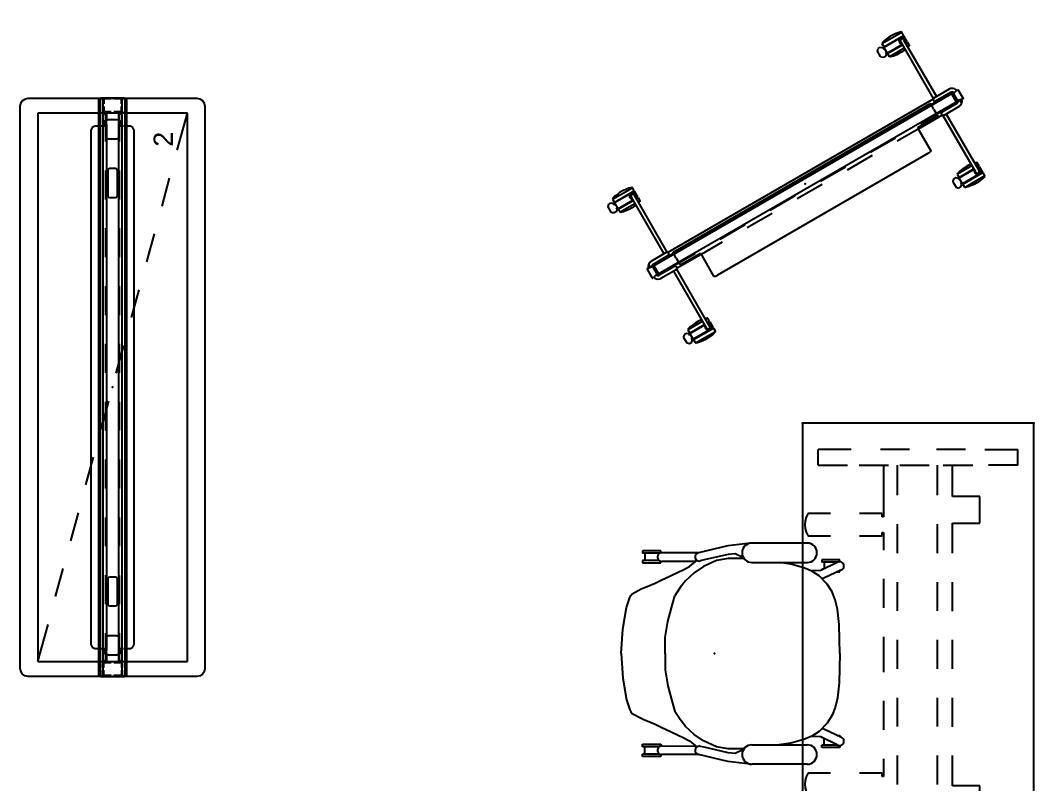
# Model space of a CAD drawing. Header units: inches. Extents: x 0 to 1034, y 3 to 471.
# Drawn here: x 211.4 to 316.6, y 80.9 to 160.2 of the extents above; entities that cross this region are included whole.
import ezdxf

# ---------------------------------------------------------------- set-up
doc = ezdxf.new("R2010")
doc.units = ezdxf.units.IN
doc.header["$MEASUREMENT"] = 0
for name, color, linetype in [('PHWALL', 7, 'Continuous'), ('SEAT', 5, 'Continuous'), ('STORAGE', 4, 'Continuous'), ('TABLE', 6, 'Continuous'), ('TERRITORY', 5, 'Continuous'), ('TILE', 3, 'Continuous')]:
    doc.layers.add(name, color=color, linetype=linetype)
doc.styles.get("Standard").update_dxf_attribs({"font": 'arial.ttf'})

# ---------------------------------------------------------------- blocks, each defined once
blk = doc.blocks.new('udt5as_2448lt_0p')
at = {"layer": 'TABLE'}
for p, q in [((4.37, -1.63), (2.72, -1.63)), ((2.72, -5.06), (2.72, -1.63)), ((4.37, -1.63), (4.37, -4.68)), ((43.62, -1.65), (45.28, -1.65)), ((43.62, -4.69), (43.62, -1.65)), ((45.28, -1.65), (45.28, -5.07)), ((10.38, -5.6), (7.6, -5.6)), ((7.6, -5.6), (7.6, -8.41)), ((10.38, -8.41), (10.38, -5.6)), ((40.42, -5.59), (37.62, -5.59)), ((37.62, -5.59), (37.62, -8.41)), ((40.42, -8.41), (40.42, -5.59)), ((2.72, -7.07), (2.72, -10.07)), ((4.37, -9.38), (4.37, -6.33)), ((43.62, -6.32), (43.62, -9.36)), ((45.28, -10.06), (45.28, -7.06)), ((7.6, -8.41), (4.38, -8.41)), ((13.5, -8.41), (10.38, -8.41)), ((19.5, -8.41), (16.5, -8.41)), ((25.5, -8.41), (22.5, -8.41)), ((31.5, -8.41), (28.5, -8.41)), ((37.62, -8.41), (34.5, -8.41)), ((43.6, -8.41), (40.42, -8.41)), ((7.49, -9.97), (4.37, -9.97, 0)), ((13.49, -9.97), (10.49, -9.97)), ((19.49, -9.97), (16.49, -9.97)), ((25.49, -9.97), (22.49, -9.97)), ((31.49, -9.97), (28.49, -9.97)), ((37.49, -9.97), (34.49, -9.97)), ((43.6, -9.97), (40.49, -9.97)), ((4.37, -13.9), (4.37, -10.85)), ((43.62, -10.84), (43.62, -13.88)), ((2.72, -12.89), (2.72, -15.89)), ((45.28, -15.88), (45.28, -12.88)), ((7.49, -14.15), (4.37, -14.15, 0)), ((13.49, -14.15), (10.49, -14.15)), ((19.49, -14.15), (16.49, -14.15)), ((25.49, -14.15), (22.49, -14.15)), ((31.49, -14.15), (28.49, -14.15)), ((37.49, -14.15), (34.49, -14.15)), ((43.62, -14.15), (40.49, -14.15)), ((4.37, -18.11), (4.37, -15.06)), ((4.37, -15.6), (9.72, -15.6)), ((9.39, -15.73), (9.38, -15.75)), ((9.38, -15.75), (9.38, -18.07)), ((9.41, -15.72), (9.39, -15.73)), ((9.72, -15.72), (9.41, -15.72)), ((9.72, -15.6), (9.72, -15.72)), ((11.34, -15.72), (11.34, -15.59)), ((11.34, -15.59), (13.17, -15.59)), ((11.62, -15.72), (11.34, -15.72)), ((11.65, -15.72), (11.62, -15.72)), ((11.67, -15.73), (11.65, -15.72)), ((11.68, -15.75), (11.67, -15.73)), ((11.68, -18.07), (11.68, -15.75)), ((16.17, -15.59), (19.17, -15.59)), ((22.17, -15.59), (24, -15.59)), ((24, -15.59), (25.83, -15.59)), ((28.83, -15.59), (31.83, -15.59)), ((34.83, -15.59), (36.66, -15.59)), ((36.33, -15.73), (36.32, -15.75)), ((36.32, -15.75), (36.32, -18.07)), ((36.35, -15.72), (36.33, -15.73)), ((36.66, -15.72), (36.35, -15.72)), ((36.66, -15.59), (36.66, -15.72)), ((38.28, -15.72), (38.28, -15.59)), ((38.28, -15.59), (43.62, -15.59)), ((38.59, -15.72), (38.28, -15.72)), ((38.61, -15.73), (38.59, -15.72)), ((38.62, -15.75), (38.61, -15.73)), ((38.62, -18.07), (38.62, -15.75)), ((43.62, -15.05), (43.62, -18.09)), ((45.28, -22.35), (45.28, -18.93)), ((2.72, -18.94), (2.72, -22.37)), ((4.37, -22.37), (4.37, -19.32)), ((43.62, -19.31), (43.62, -22.35)), ((9.38, -21.07), (9.38, -23.4)), ((11.68, -23.4), (11.68, -21.07)), ((36.32, -21.07), (36.32, -23.4)), ((38.62, -23.4), (38.62, -21.07)), ((4.37, -22.37), (2.72, -22.37)), ((43.62, -22.35), (45.28, -22.35)), ((9.38, -23.4), (9.39, -23.43)), ((9.39, -23.43), (9.41, -23.45)), ((9.41, -23.45), (9.76, -23.61)), ((9.76, -23.61), (10.14, -23.71)), ((10.14, -23.71), (10.53, -23.74)), ((10.53, -23.74), (10.92, -23.71)), ((10.92, -23.71), (11.3, -23.61)), ((11.3, -23.61), (11.65, -23.45)), ((11.65, -23.45), (11.67, -23.43)), ((11.67, -23.43), (11.68, -23.4)), ((36.32, -23.4), (36.33, -23.43)), ((36.33, -23.43), (36.35, -23.45)), ((36.35, -23.45), (36.7, -23.61)), ((36.7, -23.61), (37.08, -23.71)), ((37.08, -23.71), (37.47, -23.74)), ((37.47, -23.74), (37.86, -23.71)), ((37.86, -23.71), (38.24, -23.61)), ((38.24, -23.61), (38.59, -23.45)), ((38.59, -23.45), (38.61, -23.43)), ((38.61, -23.43), (38.62, -23.4))]:
    blk.add_line(p, q, dxfattribs=at)
blk.add_lwpolyline([(0, 0), (0, -24), (48, -24), (48, 0)], close=True, dxfattribs=at)
for p in [(0, 0), (48, 0), (0, -24), (48, -24)]:
    blk.add_point(p, dxfattribs=at)
blk = doc.blocks.new('1sayl_side_4leg_suspbck_arms_1p')
at = {"layer": 'SEAT'}
for p, q in [((-7.47, 10.67), (-7.47, 10.42)), ((-5.59, 10.67), (-7.47, 10.67)), ((-5.59, 10.47), (-5.59, 10.67)), ((1.39, 11.18), (-1.67, 10.46)), ((3.74, 11.47), (1.39, 11.18)), ((9.62, 11.48), (3.87, 11.48)), ((-5.7, 10.42), (-7.47, 10.42)), ((-5.73, 9.66), (-7.47, 9.66)), ((-7.47, 9.66), (-7.47, 9.41)), ((-7.22, 10.42), (-7.22, 9.66)), ((-1.63, 10.47), (-5.59, 10.47)), ((-5.59, 9.41), (-5.59, 9.6)), ((-5.49, 9.58), (-1.92, 9.6)), ((-2.59, 9.06), (-1.82, 9.69)), ((-1.07, 9.72), (-1.48, 9.62)), ((0.21, 9.66), (-1.15, 9.06)), ((1.41, 10.29), (-1.07, 9.72)), ((1.41, 9.88), (0.21, 9.66)), ((2.15, 10.35), (1.41, 10.29)), ((3.06, 9.87), (1.41, 9.88)), ((3.02, 9.94), (2.15, 10.35)), ((12.79, 9.5), (11.04, 8.64)), ((11.14, 9.75), (11.14, 9.5)), ((13.01, 9.75), (11.14, 9.75)), ((12.78, 9.5), (11.14, 9.5)), ((11.38, 9.5), (11.38, 8.81)), ((13.01, 9.55), (13.01, 9.75)), ((-7.47, 9.41), (-5.59, 9.41)), ((-4.63, 8.03), (-3.62, 8.53)), ((-3.62, 8.53), (-3.34, 8.68)), ((-3.34, 8.68), (-2.59, 9.06)), ((-1.15, 9.06), (-2.13, 8.39)), ((3.87, 9.46), (9.62, 9.46)), ((7.93, 9.28), (6.71, 9.46)), ((9.26, 8.92), (7.93, 9.28)), ((10.11, 8.55), (9.26, 8.92)), ((10.52, 8.61), (9.9, 8.64)), ((10.87, 8.07), (10.11, 8.55)), ((11.04, 8.64), (10.52, 8.61)), ((11.26, 8.75), (11.14, 8.75)), ((11.14, 8.75), (11.14, 8.68)), ((13.18, 8.71), (11.34, 7.82)), ((12.74, 8.49), (13.01, 8.49)), ((13.01, 8.49), (13.01, 8.66)), ((-6.17, 7.32), (-5.46, 7.65)), ((-5.46, 7.65), (-4.63, 8.03)), ((-3.03, 7.55), (-3.58, 6.85)), ((-2.13, 8.39), (-3.03, 7.55)), ((11.7, 7.22), (10.87, 8.07)), ((11.34, 7.82), (11.15, 7.78)), ((-8.55, 6.22), (-7.63, 6.71)), ((-7.63, 6.71), (-7.28, 6.86)), ((-7.28, 6.86), (-6.99, 6.97)), ((-6.99, 6.97), (-6.17, 7.32)), ((-3.58, 6.85), (-4.13, 5.99)), ((12.21, 6.4), (11.7, 7.22)), ((12.53, 5.6), (12.21, 6.4)), ((-9.15, 4.79), (-8.79, 5.83)), ((-8.79, 5.83), (-8.68, 6.05)), ((-8.68, 6.05), (-8.55, 6.22)), ((-4.47, 4.75), (-4.13, 5.99)), ((12.76, 4.6), (12.53, 5.6)), ((-9.51, 2.54), (-9.15, 4.79)), ((-4.85, 3.34), (-4.47, 4.75)), ((12.92, 3.03), (12.76, 4.6)), ((-5.14, 1.67), (-4.85, 3.34)), ((-9.68, 0), (-9.51, 2.54)), ((12.98, 1.46), (12.92, 3.03)), ((-5.14, -0.03), (-5.14, 1.67)), ((13, 0), (12.98, 1.46)), ((-9.68, 0), (-9.51, -2.54)), ((-5.14, 0.03), (-5.14, -1.67)), ((13, 0), (12.98, -1.46)), ((-5.14, -1.67), (-4.85, -3.34)), ((12.98, -1.46), (12.92, -3.03)), ((-9.51, -2.54), (-9.15, -4.79)), ((12.92, -3.03), (12.76, -4.6)), ((-4.85, -3.34), (-4.47, -4.75)), ((-9.15, -4.79), (-8.79, -5.83)), ((-4.47, -4.75), (-4.13, -5.99)), ((12.76, -4.6), (12.53, -5.6)), ((-8.79, -5.83), (-8.68, -6.05)), ((-8.68, -6.05), (-8.55, -6.22)), ((-8.55, -6.22), (-7.63, -6.71)), ((-3.58, -6.85), (-4.13, -5.99)), ((12.53, -5.6), (12.21, -6.4)), ((-7.63, -6.71), (-7.28, -6.86)), ((-7.28, -6.86), (-6.99, -6.97)), ((-6.99, -6.97), (-6.17, -7.32)), ((-6.17, -7.32), (-5.46, -7.65)), ((-3.03, -7.55), (-3.58, -6.85)), ((11.7, -7.22), (10.87, -8.07)), ((12.21, -6.4), (11.7, -7.22)), ((-5.46, -7.65), (-4.63, -8.03)), ((-4.63, -8.03), (-3.62, -8.53)), ((-2.13, -8.39), (-3.03, -7.55)), ((-1.15, -9.06), (-2.13, -8.39)), ((10.87, -8.07), (10.11, -8.55)), ((11.34, -7.82), (11.15, -7.78)), ((13.18, -8.71), (11.34, -7.82)), ((-7.47, -9.41), (-5.59, -9.41)), ((-7.47, -9.66), (-7.47, -9.41)), ((-5.59, -9.41), (-5.59, -9.6)), ((-3.62, -8.53), (-3.34, -8.68)), ((-3.34, -8.68), (-2.59, -9.06)), ((-2.59, -9.06), (-1.82, -9.69)), ((0.21, -9.66), (-1.15, -9.06)), ((3.87, -9.46), (9.62, -9.46)), ((7.93, -9.28), (6.71, -9.46)), ((9.26, -8.92), (7.93, -9.28)), ((10.11, -8.55), (9.26, -8.92)), ((10.52, -8.61), (9.9, -8.64)), ((11.04, -8.64), (10.52, -8.61)), ((12.79, -9.5), (11.04, -8.64)), ((11.14, -8.75), (11.14, -8.68)), ((11.26, -8.75), (11.14, -8.75)), ((11.38, -9.5), (11.38, -8.81)), ((12.74, -8.49), (13.01, -8.49)), ((13.01, -8.49), (13.01, -8.66)), ((-5.73, -9.66), (-7.47, -9.66)), ((-5.7, -10.42), (-7.47, -10.42)), ((-7.47, -10.67), (-7.47, -10.42)), ((-7.22, -10.42), (-7.22, -9.66)), ((-1.63, -10.47), (-5.59, -10.47)), ((-5.59, -10.47), (-5.59, -10.67)), ((-5.49, -9.58), (-1.92, -9.6)), ((1.39, -11.18), (-1.67, -10.46)), ((-1.07, -9.72), (-1.48, -9.62)), ((1.41, -10.29), (-1.07, -9.72)), ((1.41, -9.88), (0.21, -9.66)), ((3.06, -9.87), (1.41, -9.88)), ((2.15, -10.35), (1.41, -10.29)), ((3.02, -9.94), (2.15, -10.35)), ((12.78, -9.5), (11.14, -9.5)), ((11.14, -9.75), (11.14, -9.5)), ((13.01, -9.75), (11.14, -9.75)), ((13.01, -9.55), (13.01, -9.75)), ((-5.59, -10.67), (-7.47, -10.67)), ((3.74, -11.47), (1.39, -11.18)), ((9.62, -11.48), (3.87, -11.48))]:
    blk.add_line(p, q, dxfattribs=at)
for centre, radius, start, end in [((3.87, 10.47), 1.01, 90, 270), ((9.62, 10.47), 1.01, 270, 90), ((-5.46, 10.03), 0.452, 106.4758, 272.61), ((-1.58, 10.04), 0.434, 103.0627, 283.3843), ((12.99, 9.1), 0.443, 272.861, 117.437), ((3.87, -10.47), 1.01, 90, 270), ((9.62, -10.47), 1.01, 270, 90), ((12.99, -9.1), 0.443, 242.563, 87.139), ((-5.46, -10.03), 0.452, 87.39, 253.5242), ((-1.58, -10.04), 0.434, 76.6157, 256.9373)]:
    blk.add_arc(centre, radius, start, end, dxfattribs=at)
blk.add_point((0, 0), dxfattribs=at)
blk = doc.blocks.new('phz200_36_0p')
at = {"layer": 'TERRITORY'}
for p, q in [((-18.06, 8.66), (-18.11, 8.61)), ((-18.11, 8.61), (-18.11, 8.22)), ((-18.11, 8.61), (-15.73, 8.61)), ((-17.7, 8.76), (-18.06, 8.66)), ((-17.33, 8.81), (-17.7, 8.76)), ((-17.13, 8.83), (-17.33, 8.81)), ((-16.78, 8.83), (-17.13, 8.83)), ((-16.41, 8.8), (-16.78, 8.83)), ((-16.07, 8.74), (-16.41, 8.8)), ((-15.76, 8.66), (-16.07, 8.74)), ((-15.73, 8.61), (-15.76, 8.66)), ((-15.73, 8.22), (-15.73, 8.61)), ((14.22, 8.66), (14.17, 8.61)), ((14.17, 8.61), (14.17, 8.22)), ((14.17, 8.61), (16.54, 8.61)), ((14.57, 8.76), (14.22, 8.66)), ((14.94, 8.81), (14.57, 8.76)), ((15.14, 8.83), (14.94, 8.81)), ((15.5, 8.83), (15.14, 8.83)), ((15.86, 8.8), (15.5, 8.83)), ((16.2, 8.74), (15.86, 8.8)), ((16.52, 8.66), (16.2, 8.74)), ((16.54, 8.61), (16.52, 8.66)), ((16.55, 8.22), (16.54, 8.61)), ((-18.89, 8.15), (-18.68, 8.37)), ((-18.89, 7.51), (-18.89, 8.15)), ((-18.87, 7.42), (-18.89, 7.51)), ((-18.68, 7.29), (-18.87, 7.42)), ((-18.68, 8.37), (-18.44, 8.37)), ((-18.44, 8.37), (-18.23, 8.17)), ((-18.22, 7.47), (-18.43, 7.29)), ((-18.23, 8.17), (-18.23, 7.98)), ((-18.23, 7.98), (-18.13, 7.98)), ((-18.13, 7.66), (-18.22, 7.66)), ((-18.22, 7.66), (-18.22, 7.47)), ((-15.73, 8.17), (-18.12, 8.17)), ((-18.12, 8.17), (-18.12, 7.47)), ((-18.12, 7.47), (-16.33, 7.47)), ((-18.11, 8.22), (-15.73, 8.22)), ((-18.11, 7.04), (-18.11, 7.43)), ((-18.11, 7.43), (-16.33, 7.43)), ((-16.33, 7.83), (-16.33, 1.03)), ((-15.96, 7.83), (-15.96, 1.03)), ((-15.96, 7.47), (-15.73, 7.47)), ((-15.96, 7.43), (-15.73, 7.43)), ((-15.73, 7.47), (-15.73, 8.17)), ((-15.73, 7.43), (-15.73, 7.03)), ((13.38, 7.51), (13.39, 8.15)), ((13.41, 7.42), (13.38, 7.51)), ((13.39, 8.15), (13.59, 8.37)), ((13.59, 7.29), (13.41, 7.42)), ((13.59, 8.37), (13.83, 8.37)), ((13.83, 8.37), (14.05, 8.17)), ((14.06, 7.47), (13.84, 7.29)), ((14.05, 8.17), (14.05, 7.98)), ((14.05, 7.98), (14.15, 7.98)), ((14.15, 7.66), (14.06, 7.66)), ((14.06, 7.66), (14.06, 7.47)), ((16.55, 8.17), (14.15, 8.17)), ((14.15, 8.17), (14.15, 7.47)), ((14.15, 7.47), (15.94, 7.47)), ((14.17, 8.22), (16.55, 8.22)), ((14.17, 7.04), (14.17, 7.43)), ((14.17, 7.43), (15.94, 7.43)), ((15.94, 7.83), (15.94, 1)), ((16.32, 7.83), (16.32, 1.03)), ((16.32, 7.47), (16.55, 7.47)), ((16.32, 7.43), (16.55, 7.43)), ((16.55, 7.43), (16.54, 7.03)), ((16.55, 7.47), (16.55, 8.17)), ((-18.43, 7.29), (-18.68, 7.29)), ((-18.06, 6.99), (-18.11, 7.04)), ((-16.33, 7.03), (-18.11, 7.04)), ((-17.7, 6.89), (-18.06, 6.99)), ((-17.33, 6.84), (-17.7, 6.89)), ((-17.13, 6.82), (-17.33, 6.84)), ((-16.78, 6.82), (-17.13, 6.82)), ((-16.41, 6.85), (-16.78, 6.82)), ((-16.33, 6.86), (-16.41, 6.85)), ((-15.73, 7.03), (-15.96, 7.03)), ((-15.76, 6.99), (-15.96, 6.94)), ((-15.73, 7.03), (-15.76, 6.99)), ((13.84, 7.29), (13.59, 7.29)), ((14.22, 6.99), (14.17, 7.04)), ((15.94, 7.03), (14.17, 7.04)), ((14.57, 6.89), (14.22, 6.99)), ((14.94, 6.84), (14.57, 6.89)), ((15.14, 6.82), (14.94, 6.84)), ((15.5, 6.82), (15.14, 6.82)), ((15.86, 6.85), (15.5, 6.82)), ((15.94, 6.86), (15.86, 6.85)), ((16.54, 7.03), (16.32, 7.03)), ((16.52, 6.99), (16.32, 6.94)), ((16.54, 7.03), (16.52, 6.99)), ((-18.63, 0.55), (-18.62, 0.56)), ((-18.62, 0.55), (-18.63, 0.55)), ((-18.63, 0.55), (-18.63, 0.54)), ((-18.63, 0.54), (-18.63, 0.55)), ((-18.63, 0.54), (-18.63, -0.54)), ((-18.61, 0.56), (-18.62, 0.55)), ((-17.84, 0.41), (-18.61, 0.56)), ((-16.05, 1.03), (-17.89, 1.03)), ((-16.05, 0.66), (-17.85, 0.65)), ((-17.83, 0.48), (-17.84, 0.46)), ((-17.84, 0.46), (-17.84, 0.44)), ((-17.84, 0.41), (-17.84, 0.44)), ((-17.84, -0.44), (-17.84, 0.41)), ((-17.8, 0.5), (-17.83, 0.48)), ((-17.56, 0.55), (-17.8, 0.5)), ((-17.54, 0.56), (-17.56, 0.55)), ((-17.54, 0.65), (-17.54, 0.57)), ((-17.54, 0.57), (-17.54, 0.56)), ((-16.23, 0.66), (-16.23, 0.56)), ((-15.44, 0.56), (-16.23, 0.56)), ((15.89, 0.95), (-15.89, 0.95)), ((-15.44, 0.64), (-15.42, 0.67)), ((-15.44, 0.61), (-15.44, 0.64)), ((-15.44, 0), (-15.44, 0.61)), ((-15.44, 0.56), (-13.5, 0.56)), ((-15.44, 0), (-15.44, -0.72)), ((-15.42, 0.67), (-15.39, 0.68)), ((-15.39, 0.68), (-15.36, 0.69)), ((-15.36, 0.69), (15.36, 0.69)), ((-10.5, 0.56), (-7.5, 0.56)), ((-4.5, 0.56), (-1.5, 0.56)), ((1.5, 0.56), (4.5, 0.56)), ((7.5, 0.56), (10.5, 0.56)), ((13.5, 0.56), (15.44, 0.56)), ((15.39, 0.68), (15.36, 0.69)), ((15.42, 0.67), (15.39, 0.68)), ((15.44, 0.64), (15.42, 0.67)), ((15.44, 0.61), (15.44, 0.64)), ((15.44, 0), (15.44, 0.61)), ((16.23, 0.56), (15.44, 0.56)), ((15.44, 0), (15.44, -0.72)), ((16.05, 1.03), (17.89, 1.03)), ((16.05, 0.66), (17.85, 0.65)), ((16.23, 0.66), (16.23, 0.56)), ((17.54, 0.65), (17.54, 0.57)), ((17.54, 0.57), (17.54, 0.56)), ((17.54, 0.56), (17.56, 0.55)), ((17.56, 0.55), (17.8, 0.5)), ((17.8, 0.5), (17.83, 0.48)), ((17.83, 0.48), (17.84, 0.46)), ((17.84, 0.41), (18.61, 0.56)), ((17.84, 0.46), (17.84, 0.44)), ((17.84, 0.41), (17.84, 0.44)), ((17.84, -0.44), (17.84, 0.41)), ((18.61, 0.56), (18.62, 0.55)), ((18.63, 0.55), (18.62, 0.56)), ((18.62, 0.55), (18.63, 0.55)), ((18.63, 0.55), (18.63, 0.54)), ((18.63, 0.54), (18.63, 0.55)), ((18.63, 0.54), (18.63, -0.54)), ((-18.63, -0.54), (-18.63, -0.55)), ((-18.63, -0.55), (-18.62, -0.56)), ((-18.62, -0.56), (-17.84, -0.41)), ((-16.05, -1.03), (-17.89, -1.03)), ((-16.05, -0.66), (-17.85, -0.65)), ((-17.84, -0.46), (-17.84, -0.44)), ((-17.83, -0.48), (-17.84, -0.46)), ((-17.8, -0.5), (-17.83, -0.48)), ((-17.56, -0.55), (-17.8, -0.5)), ((-17.54, -0.56), (-17.56, -0.55)), ((-17.54, -0.57), (-17.54, -0.56)), ((-17.54, -0.65), (-17.54, -0.57)), ((-16.33, -7.83), (-16.33, -1.03)), ((-15.44, -0.56), (-16.23, -0.56)), ((-16.23, -0.66), (-16.23, -0.56)), ((-15.96, -7.83), (-15.96, -1.03)), ((-13.01, -0.95), (-15.89, -0.95)), ((-15.44, -0.56), (-13.5, -0.56)), ((-15.44, -0.72), (-15.44, -0.75)), ((-15.44, -0.75), (-15.42, -0.78)), ((-15.42, -0.78), (-15.39, -0.79)), ((-15.39, -0.79), (-15.36, -0.8)), ((-15.36, -0.8), (-13.01, -0.8)), ((-13.01, -0.8), (-13.01, -3.55)), ((-10.5, -0.95), (-13.01, -0.95)), ((-10.5, -0.56), (-7.5, -0.56)), ((-4.5, -0.95), (-7.5, -0.95)), ((-4.5, -0.56), (-1.5, -0.56)), ((1.5, -0.95), (-1.5, -0.95)), ((1.5, -0.56), (4.5, -0.56)), ((7.5, -0.95), (4.5, -0.95)), ((7.5, -0.56), (10.5, -0.56)), ((13.01, -0.95), (10.5, -0.95)), ((15.36, -0.8), (13.01, -0.8)), ((13.01, -0.8), (13.01, -3.55)), ((15.89, -0.95), (13.01, -0.95)), ((13.5, -0.56), (15.44, -0.56)), ((15.39, -0.79), (15.36, -0.8)), ((15.42, -0.78), (15.39, -0.79)), ((15.44, -0.75), (15.42, -0.78)), ((16.23, -0.56), (15.44, -0.56)), ((15.44, -0.72), (15.44, -0.75)), ((15.94, -7.83), (15.94, -1)), ((16.05, -0.66), (17.85, -0.65)), ((16.05, -1.03), (17.89, -1.03)), ((16.23, -0.66), (16.23, -0.56)), ((16.32, -7.83), (16.32, -1.03)), ((17.54, -0.56), (17.56, -0.55)), ((17.54, -0.57), (17.54, -0.56)), ((17.54, -0.65), (17.54, -0.57)), ((17.56, -0.55), (17.8, -0.5)), ((17.8, -0.5), (17.83, -0.48)), ((17.83, -0.48), (17.84, -0.46)), ((18.62, -0.56), (17.84, -0.41)), ((17.84, -0.46), (17.84, -0.44)), ((18.63, -0.55), (18.62, -0.56)), ((18.63, -0.54), (18.63, -0.55)), ((-13.01, -3.55), (-12.98, -3.59)), ((-12.98, -3.59), (-12.89, -3.63)), ((-12.89, -3.63), (-12.76, -3.65)), ((-12.76, -3.65), (-12.61, -3.66)), ((12.61, -3.66), (-12.61, -3.66)), ((12.76, -3.65), (12.61, -3.66)), ((12.89, -3.63), (12.76, -3.65)), ((12.98, -3.59), (12.89, -3.63)), ((13.01, -3.55), (12.98, -3.59)), ((-18.68, -7.29), (-18.87, -7.42)), ((-18.43, -7.29), (-18.68, -7.29)), ((-18.22, -7.47), (-18.43, -7.29)), ((-18.06, -6.99), (-18.11, -7.04)), ((-16.33, -7.03), (-18.11, -7.04)), ((-18.11, -7.04), (-18.11, -7.43)), ((-17.7, -6.89), (-18.06, -6.99)), ((-17.33, -6.84), (-17.7, -6.89)), ((-17.13, -6.82), (-17.33, -6.84)), ((-16.78, -6.82), (-17.13, -6.82)), ((-16.41, -6.85), (-16.78, -6.82)), ((-16.33, -6.86), (-16.41, -6.85)), ((-15.76, -6.99), (-15.96, -6.94)), ((-15.73, -7.03), (-15.96, -7.03)), ((-15.73, -7.03), (-15.76, -6.99)), ((-15.73, -7.43), (-15.73, -7.03)), ((13.59, -7.29), (13.41, -7.42)), ((13.84, -7.29), (13.59, -7.29)), ((14.06, -7.47), (13.84, -7.29)), ((14.22, -6.99), (14.17, -7.04)), ((15.94, -7.03), (14.17, -7.04)), ((14.17, -7.04), (14.17, -7.43)), ((14.57, -6.89), (14.22, -6.99)), ((14.94, -6.84), (14.57, -6.89)), ((15.14, -6.82), (14.94, -6.84)), ((15.5, -6.82), (15.14, -6.82)), ((15.86, -6.85), (15.5, -6.82)), ((15.94, -6.86), (15.86, -6.85)), ((16.52, -6.99), (16.32, -6.94)), ((16.54, -7.03), (16.32, -7.03)), ((16.54, -7.03), (16.52, -6.99)), ((16.55, -7.43), (16.54, -7.03)), ((-18.87, -7.42), (-18.89, -7.51)), ((-18.89, -7.51), (-18.89, -8.15)), ((-18.89, -8.15), (-18.68, -8.37)), ((-18.68, -8.37), (-18.44, -8.37)), ((-18.44, -8.37), (-18.23, -8.17)), ((-18.23, -8.17), (-18.23, -7.98)), ((-18.23, -7.98), (-18.13, -7.98)), ((-18.22, -7.66), (-18.22, -7.47)), ((-18.13, -7.66), (-18.22, -7.66)), ((-18.12, -8.17), (-18.12, -7.47)), ((-18.12, -7.47), (-16.33, -7.47)), ((-15.73, -8.17), (-18.12, -8.17)), ((-18.11, -7.43), (-16.33, -7.43)), ((-18.11, -8.61), (-18.11, -8.22)), ((-18.11, -8.22), (-15.73, -8.22)), ((-15.96, -7.43), (-15.73, -7.43)), ((-15.96, -7.47), (-15.73, -7.47)), ((-15.73, -7.47), (-15.73, -8.17)), ((-15.73, -8.22), (-15.73, -8.61)), ((13.41, -7.42), (13.38, -7.51)), ((13.38, -7.51), (13.39, -8.15)), ((13.39, -8.15), (13.59, -8.37)), ((13.59, -8.37), (13.83, -8.37)), ((13.83, -8.37), (14.05, -8.17)), ((14.05, -8.17), (14.05, -7.98)), ((14.05, -7.98), (14.15, -7.98)), ((14.06, -7.66), (14.06, -7.47)), ((14.15, -7.66), (14.06, -7.66)), ((14.15, -8.17), (14.15, -7.47)), ((14.15, -7.47), (15.94, -7.47)), ((16.55, -8.17), (14.15, -8.17)), ((14.17, -7.43), (15.94, -7.43)), ((14.17, -8.61), (14.17, -8.22)), ((14.17, -8.22), (16.55, -8.22)), ((16.32, -7.43), (16.55, -7.43)), ((16.32, -7.47), (16.55, -7.47)), ((16.55, -8.22), (16.54, -8.61)), ((16.55, -7.47), (16.55, -8.17)), ((-18.06, -8.66), (-18.11, -8.61)), ((-18.11, -8.61), (-15.73, -8.61)), ((-17.7, -8.76), (-18.06, -8.66)), ((-17.33, -8.81), (-17.7, -8.76)), ((-17.13, -8.83), (-17.33, -8.81)), ((-16.78, -8.83), (-17.13, -8.83)), ((-16.41, -8.8), (-16.78, -8.83)), ((-16.07, -8.74), (-16.41, -8.8)), ((-15.76, -8.66), (-16.07, -8.74)), ((-15.73, -8.61), (-15.76, -8.66)), ((14.22, -8.66), (14.17, -8.61)), ((14.17, -8.61), (16.54, -8.61)), ((14.57, -8.76), (14.22, -8.66)), ((14.94, -8.81), (14.57, -8.76)), ((15.14, -8.83), (14.94, -8.81)), ((15.5, -8.83), (15.14, -8.83)), ((15.86, -8.8), (15.5, -8.83)), ((16.2, -8.74), (15.86, -8.8)), ((16.52, -8.66), (16.2, -8.74)), ((16.54, -8.61), (16.52, -8.66))]:
    blk.add_line(p, q, dxfattribs=at)
for centre, radius, start, end in [((-16.14, 7.82), 0.33, 303.4531, 233.4832), ((-16.14, 7.83), 0.189, 359.9996, 180), ((16.14, 7.82), 0.33, 303.4531, 233.4832), ((16.13, 7.83), 0.189, 359.9996, 180), ((-17.83, 0.36), 0.674, 84.3377, 165.4187), ((-17.85, 0.38), 0.264, 90, 162.8229), ((-16.05, 0.84), 0.187, 270, 90), ((16.05, 0.84), 0.187, 90, 270), ((17.83, 0.36), 0.674, 14.5813, 95.6623), ((17.85, 0.38), 0.264, 17.1771, 90), ((-17.83, -0.36), 0.674, 194.5813, 275.6623), ((-17.85, -0.38), 0.264, 197.1771, 270), ((-16.05, -0.84), 0.187, 270, 90), ((16.05, -0.84), 0.187, 90, 270), ((17.83, -0.36), 0.674, 264.3377, 345.4187), ((17.85, -0.38), 0.264, 270, 342.8229), ((-16.14, -7.82), 0.33, 126.5168, 56.5469), ((-16.14, -7.83), 0.189, 180, 0.0004), ((16.14, -7.82), 0.33, 126.5168, 56.5469), ((16.13, -7.83), 0.189, 180, 0.0004)]:
    blk.add_arc(centre, radius, start, end, dxfattribs=at)
for p in [(-18.24, 0.68), (0, 0), (18.24, -0.69)]:
    blk.add_point(p, dxfattribs=at)
blk = doc.blocks.new('phz210_7036m_1p')
at = {"layer": 'TILE'}
for p, q in [((-18, -0.38), (-18, 0.38)), ((-17.88, 0.5), (17.88, 0.5)), ((18, 0.38), (18, -0.38)), ((17.88, -0.5), (-17.88, -0.5))]:
    blk.add_line(p, q, dxfattribs=at)
for centre, start, end in [((-17.88, 0.38), 90, 180), ((17.88, 0.38), 0, 90), ((-17.88, -0.38), 180, 270), ((17.88, -0.38), 270, 0)]:
    blk.add_arc(centre, 0.12, start, end, dxfattribs=at)
blk.add_point((0, 0), dxfattribs=at)
blk = doc.blocks.new('phz100_75602_0p')
at = {"layer": 'PHWALL'}
for p, q in [((-29.76, 9.34), (-29.52, 9.5)), ((-29.52, 9.5), (-29.18, 9.58)), ((-29.18, 9.58), (29.18, 9.58)), ((29.18, 9.58), (29.49, 9.52)), ((29.49, 9.52), (29.76, 9.34)), ((-30, 8.76), (-29.93, 9.1)), ((-30, -8.76), (-30, 8.76)), ((-29.93, 9.1), (-29.76, 9.34)), ((29.76, 9.34), (29.95, 9.05)), ((29.95, 9.05), (30, 8.76)), ((30, 8.76), (30, -8.76)), ((-26.97, 2.12), (-27.09, 1.85)), ((-26.69, 2.24), (-26.97, 2.12)), ((26.69, 2.24), (-26.69, 2.24)), ((26.97, 2.12), (26.69, 2.24)), ((27.09, 1.85), (26.97, 2.12)), ((30, 1.35), (-30, 1.35)), ((30, 1.29), (-30, 1.29)), ((-30, 1.23), (-30, -1.23)), ((-27.09, 1.85), (-27.09, 1.13)), ((-27.09, 1.07), (-27.09, 0.73)), ((27.09, 1.13), (27.09, 1.85)), ((27.09, 0.73), (27.09, 1.07)), ((30, 0.16), (30, 1.23)), ((-30, 0.83), (-29.98, 0.92)), ((-30, 0.16), (-30, 0.83)), ((-29.98, 0.92), (-29.92, 0.98)), ((-29.92, 0.98), (-29.83, 1)), ((-29.92, 0.81), (-29.9, 0.88)), ((-29.92, 0.16), (-29.92, 0.81)), ((-29.9, 0.88), (-29.88, 0.9)), ((-29.88, 0.9), (-29.82, 0.92)), ((-29.83, 1), (-29.36, 1)), ((-29.82, 0.92), (-29.36, 0.92)), ((-29.09, 1), (-28.67, 1)), ((-29.09, 0.92), (-28.67, 0.92)), ((-28.67, 1), (-28.67, 0.92)), ((-28.58, 0.98), (-28.67, 1)), ((-28.62, 0.9), (-28.67, 0.92)), ((-28.6, 0.88), (-28.62, 0.9)), ((-28.58, 0.82), (-28.6, 0.88)), ((-28.52, 0.92), (-28.58, 0.98)), ((-28.58, 0.16), (-28.58, 0.82)), ((-25.5, 0.73), (-28.58, 0.73)), ((-28.58, 0.67), (-25.5, 0.67)), ((-28.5, 0.83), (-28.52, 0.92)), ((-28.5, 0.16), (-28.5, 0.83)), ((-27.8, 0.43), (-27.74, 0.57)), ((-27.8, -0.43), (-27.8, 0.43)), ((-27.74, 0.57), (-27.6, 0.63)), ((-27.6, 0.63), (-25.94, 0.63)), ((-25.94, 0.63), (-25.81, 0.57)), ((-25.81, 0.57), (-25.75, 0.43)), ((-25.75, 0.43), (-25.75, -0.43)), ((-22.63, 0.44), (-22.69, 0.3)), ((-22.69, 0.3), (-22.69, -0.3)), ((-22.49, 0.5), (-22.63, 0.44)), ((-19.5, 0.73), (-22.5, 0.73)), ((-22.5, 0.67), (-19.5, 0.67)), ((-19.88, 0.5), (-22.49, 0.5)), ((-19.74, 0.44), (-19.88, 0.5)), ((-19.69, 0.3), (-19.74, 0.44)), ((-19.69, -0.3), (-19.69, 0.3)), ((-13.5, 0.73), (-16.5, 0.73)), ((-16.5, 0.67), (-13.5, 0.67)), ((-7.5, 0.73), (-10.5, 0.73)), ((-10.5, 0.67), (-7.5, 0.67)), ((-1.5, 0.73), (-4.5, 0.73)), ((-4.5, 0.67), (-1.5, 0.67)), ((4.5, 0.73), (1.5, 0.73)), ((1.5, 0.67), (4.5, 0.67)), ((10.5, 0.73), (7.5, 0.73)), ((7.5, 0.67), (10.5, 0.67)), ((16.5, 0.73), (13.5, 0.73)), ((13.5, 0.67), (16.5, 0.67)), ((22.5, 0.73), (19.5, 0.73)), ((19.5, 0.67), (22.5, 0.67)), ((19.74, 0.44), (19.69, 0.3)), ((19.69, 0.3), (19.69, -0.3)), ((19.88, 0.5), (19.74, 0.44)), ((22.49, 0.5), (19.88, 0.5)), ((22.63, 0.44), (22.49, 0.5)), ((22.69, 0.3), (22.63, 0.44)), ((22.69, -0.3), (22.69, 0.3)), ((28.58, 0.73), (25.5, 0.73)), ((25.5, 0.67), (28.58, 0.67)), ((25.75, 0.43), (25.81, 0.57)), ((25.75, -0.43), (25.75, 0.43)), ((25.81, 0.57), (25.94, 0.63)), ((25.94, 0.63), (27.6, 0.63)), ((27.6, 0.63), (27.74, 0.57)), ((27.74, 0.57), (27.8, 0.43)), ((27.8, 0.43), (27.8, -0.43)), ((28.5, 0.83), (28.52, 0.92)), ((28.5, 0.16), (28.5, 0.83)), ((28.52, 0.92), (28.58, 0.98)), ((28.58, 0.98), (28.67, 1)), ((28.58, 0.82), (28.6, 0.88)), ((28.58, 0.16), (28.58, 0.82)), ((28.6, 0.88), (28.62, 0.9)), ((28.62, 0.9), (28.67, 0.92)), ((28.67, 1), (28.67, 0.92)), ((29.13, 1), (28.67, 1)), ((29.13, 0.92), (28.67, 0.92)), ((29.83, 1), (29.4, 1)), ((29.82, 0.92), (29.4, 0.92)), ((29.88, 0.9), (29.82, 0.92)), ((29.92, 0.98), (29.83, 1)), ((29.9, 0.88), (29.88, 0.9)), ((29.92, 0.81), (29.9, 0.88)), ((29.98, 0.92), (29.92, 0.98)), ((29.92, 0.16), (29.92, 0.81)), ((30, 0.83), (29.98, 0.92)), ((30, -0.83), (30, 0.83)), ((-30, -0.83), (-30, -0.12)), ((-29.98, -0.92), (-30, -0.83)), ((-29.92, -0.98), (-29.98, -0.92)), ((-29.92, -0.81), (-29.92, -0.12)), ((-29.9, -0.88), (-29.92, -0.81)), ((-29.83, -1), (-29.92, -0.98)), ((-29.88, -0.9), (-29.9, -0.88)), ((-29.82, -0.92), (-29.88, -0.9)), ((-29.36, -1), (-29.83, -1)), ((-29.36, -0.92), (-29.82, -0.92)), ((-28.67, -0.92), (-29.09, -0.92)), ((-28.67, -1), (-29.09, -1)), ((-28.67, -0.92), (-28.62, -0.9)), ((-28.67, -0.92), (-28.67, -1)), ((-28.67, -1), (-28.58, -0.98)), ((-28.62, -0.9), (-28.6, -0.88)), ((-28.6, -0.88), (-28.58, -0.82)), ((-28.58, -0.82), (-28.58, -0.12)), ((-25.5, -0.67), (-28.58, -0.67)), ((-28.58, -0.73), (-25.5, -0.73)), ((-28.58, -0.98), (-28.52, -0.92)), ((-28.52, -0.92), (-28.5, -0.83)), ((-28.5, -0.83), (-28.5, -0.12)), ((-27.74, -0.57), (-27.8, -0.43)), ((-27.6, -0.63), (-27.74, -0.57)), ((-25.94, -0.63), (-27.6, -0.63)), ((-27.09, -0.73), (-27.09, -1.07)), ((-25.81, -0.57), (-25.94, -0.63)), ((-25.75, -0.43), (-25.81, -0.57)), ((-22.69, -0.3), (-22.63, -0.44)), ((-22.63, -0.44), (-22.49, -0.5)), ((-19.5, -0.67), (-22.5, -0.67)), ((-22.5, -0.73), (-19.5, -0.73)), ((-22.49, -0.5), (-19.88, -0.5)), ((-19.88, -0.5), (-19.74, -0.44)), ((-19.74, -0.44), (-19.69, -0.3)), ((-13.5, -0.67), (-16.5, -0.67)), ((-16.5, -0.73), (-13.5, -0.73)), ((-7.5, -0.67), (-10.5, -0.67)), ((-10.5, -0.73), (-7.5, -0.73)), ((-1.5, -0.67), (-4.5, -0.67)), ((-4.5, -0.73), (-1.5, -0.73)), ((4.5, -0.67), (1.5, -0.67)), ((1.5, -0.73), (4.5, -0.73)), ((10.5, -0.67), (7.5, -0.67)), ((7.5, -0.73), (10.5, -0.73)), ((16.5, -0.67), (13.5, -0.67)), ((13.5, -0.73), (16.5, -0.73)), ((22.5, -0.67), (19.5, -0.67)), ((19.5, -0.73), (22.5, -0.73)), ((19.69, -0.3), (19.74, -0.44)), ((19.74, -0.44), (19.88, -0.5)), ((19.88, -0.5), (22.49, -0.5)), ((22.49, -0.5), (22.63, -0.44)), ((22.63, -0.44), (22.69, -0.3)), ((28.58, -0.67), (25.5, -0.67)), ((25.5, -0.73), (28.58, -0.73)), ((25.81, -0.57), (25.75, -0.43)), ((25.94, -0.63), (25.81, -0.57)), ((27.6, -0.63), (25.94, -0.63)), ((27.09, -1.07), (27.09, -0.73)), ((27.74, -0.57), (27.6, -0.63)), ((27.8, -0.43), (27.74, -0.57)), ((28.5, -0.83), (28.5, -0.12)), ((28.52, -0.92), (28.5, -0.83)), ((28.58, -0.98), (28.52, -0.92)), ((28.58, -0.82), (28.58, -0.12)), ((28.6, -0.88), (28.58, -0.82)), ((28.67, -1), (28.58, -0.98)), ((28.62, -0.9), (28.6, -0.88)), ((28.67, -0.92), (28.62, -0.9)), ((28.67, -0.92), (28.67, -1)), ((28.67, -0.92), (29.13, -0.92)), ((28.67, -1), (29.13, -1)), ((29.4, -0.92), (29.82, -0.92)), ((29.4, -1), (29.83, -1)), ((29.82, -0.92), (29.88, -0.9)), ((29.83, -1), (29.92, -0.98)), ((29.88, -0.9), (29.9, -0.88)), ((29.9, -0.88), (29.92, -0.81)), ((29.92, -0.81), (29.92, -0.12)), ((29.92, -0.98), (29.98, -0.92)), ((29.98, -0.92), (30, -0.83)), ((30, -1.23), (30, -0.12)), ((30, -1.29), (-30, -1.29)), ((30, -1.35), (-30, -1.35)), ((-27.09, -1.13), (-27.09, -1.85)), ((-27.09, -1.85), (-26.97, -2.12)), ((26.97, -2.12), (27.09, -1.85)), ((27.09, -1.85), (27.09, -1.13)), ((-26.97, -2.12), (-26.69, -2.24)), ((-26.69, -2.24), (26.69, -2.24)), ((26.69, -2.24), (26.97, -2.12)), ((-29.93, -9.1), (-30, -8.76)), ((-29.76, -9.34), (-29.93, -9.1)), ((-29.52, -9.5), (-29.76, -9.34)), ((29.76, -9.34), (29.49, -9.52)), ((29.95, -9.05), (29.76, -9.34)), ((30, -8.76), (29.95, -9.05)), ((-29.18, -9.58), (-29.52, -9.5)), ((29.18, -9.58), (-29.18, -9.58)), ((29.49, -9.52), (29.18, -9.58))]:
    blk.add_line(p, q, dxfattribs=at)
blk.add_point((0, 0), dxfattribs=at)
blk = doc.blocks.new('phz130_3560m_0p')
at = {"layer": 'TILE'}
for p, q in [((-29.97, -1.44), (-29.97, -1)), ((-29.97, -1), (29.97, -1)), ((-28.45, -0.83), (-28.46, -0.86)), ((-28.46, -0.86), (-28.46, -0.92)), ((-28.46, -0.92), (-28.3, -0.92)), ((-28.36, -0.74), (-28.45, -0.83)), ((-28.34, -0.71), (-28.36, -0.74)), ((-27.67, -0.61), (-28.34, -0.61)), ((-28.34, -0.61), (-28.34, -0.71)), ((-28.3, -0.92), (-28.27, -0.97)), ((-28.27, -0.97), (-28.27, -1)), ((-27.67, -0.78), (-27.67, -0.61)), ((-27.64, -0.82), (-27.67, -0.78)), ((-27.32, -0.82), (-27.64, -0.82)), ((-27.28, -0.78), (-27.32, -0.82)), ((27.28, -0.61), (-27.28, -0.61)), ((-27.28, -0.61), (-27.28, -0.78)), ((27.28, -0.78), (27.28, -0.61)), ((27.32, -0.82), (27.28, -0.78)), ((27.64, -0.82), (27.32, -0.82)), ((27.68, -0.78), (27.64, -0.82)), ((28.34, -0.61), (27.68, -0.61)), ((27.68, -0.61), (27.68, -0.78)), ((28.27, -0.97), (28.3, -0.92)), ((28.27, -1), (28.27, -0.97)), ((28.3, -0.92), (28.46, -0.92)), ((28.34, -0.71), (28.34, -0.61)), ((28.36, -0.74), (28.34, -0.71)), ((28.45, -0.83), (28.36, -0.74)), ((28.46, -0.86), (28.45, -0.83)), ((28.46, -0.92), (28.46, -0.86)), ((29.97, -1), (29.97, -1.44)), ((29.97, -1.44), (-29.97, -1.44))]:
    blk.add_line(p, q, dxfattribs=at)
blk.add_point((0, 0), dxfattribs=at)
blk = doc.blocks.new('phz130_3560r_0p')
at = {"layer": 'TILE'}
for p, q in [((-29.97, -1.44), (-29.97, -1)), ((-29.97, -1), (29.97, -1)), ((-28.45, -0.83), (-28.46, -0.86)), ((-28.46, -0.86), (-28.46, -0.92)), ((-28.46, -0.92), (-28.3, -0.92)), ((-28.36, -0.74), (-28.45, -0.83)), ((-28.34, -0.71), (-28.36, -0.74)), ((-27.67, -0.61), (-28.34, -0.61)), ((-28.34, -0.61), (-28.34, -0.71)), ((-28.3, -0.92), (-28.27, -0.97)), ((-28.27, -0.97), (-28.27, -1)), ((-27.67, -0.78), (-27.67, -0.61)), ((-27.64, -0.82), (-27.67, -0.78)), ((-27.32, -0.82), (-27.64, -0.82)), ((-27.28, -0.78), (-27.32, -0.82)), ((27.28, -0.61), (-27.28, -0.61)), ((-27.28, -0.61), (-27.28, -0.78)), ((27.28, -0.78), (27.28, -0.61)), ((27.32, -0.82), (27.28, -0.78)), ((27.64, -0.82), (27.32, -0.82)), ((27.68, -0.78), (27.64, -0.82)), ((28.34, -0.61), (27.68, -0.61)), ((27.68, -0.61), (27.68, -0.78)), ((28.27, -0.97), (28.3, -0.92)), ((28.27, -1), (28.27, -0.97)), ((28.3, -0.92), (28.46, -0.92)), ((28.34, -0.71), (28.34, -0.61)), ((28.36, -0.74), (28.34, -0.71)), ((28.45, -0.83), (28.36, -0.74)), ((28.46, -0.86), (28.45, -0.83)), ((28.46, -0.92), (28.46, -0.86)), ((29.97, -1), (29.97, -1.44)), ((29.97, -1.44), (-29.97, -1.44))]:
    blk.add_line(p, q, dxfattribs=at)
blk.add_point((0, 0), dxfattribs=at)
blk = doc.blocks.new('phz150_60l_0p')
at = {"layer": 'STORAGE'}
for p, q in [((28.46, 7.76), (-28.46, 7.76)), ((-28.46, 7.76), (-28.46, -7.76)), ((-28.46, 7.76), (-24.6, 6.7)), ((28.46, -7.76), (28.46, 7.76)), ((-21.71, 5.92), (-18.81, 5.13)), ((-15.92, 4.34), (-13.03, 3.55)), ((-10.13, 2.76), (-7.24, 1.97)), ((-4.34, 1.18), (-1.45, 0.39)), ((1.45, -0.39), (4.34, -1.18)), ((7.24, -1.97), (10.13, -2.76)), ((13.03, -3.55), (15.92, -4.34)), ((18.81, -5.13), (21.71, -5.92)), ((24.6, -6.7), (28.46, -7.76)), ((-28.46, -7.76), (28.46, -7.76))]:
    blk.add_line(p, q, dxfattribs=at)
blk.add_point((0, 0), dxfattribs=at)
blk.add_text('2', height=2, dxfattribs=at).set_placement((24.96, -6.26))

msp = doc.modelspace()

# ---------------------------------------------------------------- block references
for name, p, rotation in [('phz200_36_0p', (292.89, 143.26), 30), ('phz210_7036m_1p', (292.89, 143.26), 30), ('phz100_75602_0p', (221.02, 122.14), 90), ('phz130_3560r_0p', (221.02, 122.14), 270), ('phz130_3560m_0p', (221.02, 122.14), 90), ('phz150_60l_0p', (221.02, 122.14), 90), ('udt5as_2448lt_0p', (316.61, 118.42), 270)]:
    msp.add_blockref(name, p, dxfattribs=dict(rotation=rotation))
msp.add_blockref('1sayl_side_4leg_suspbck_arms_1p', (283.49, 94.5))

doc.saveas('drawing.dxf')
